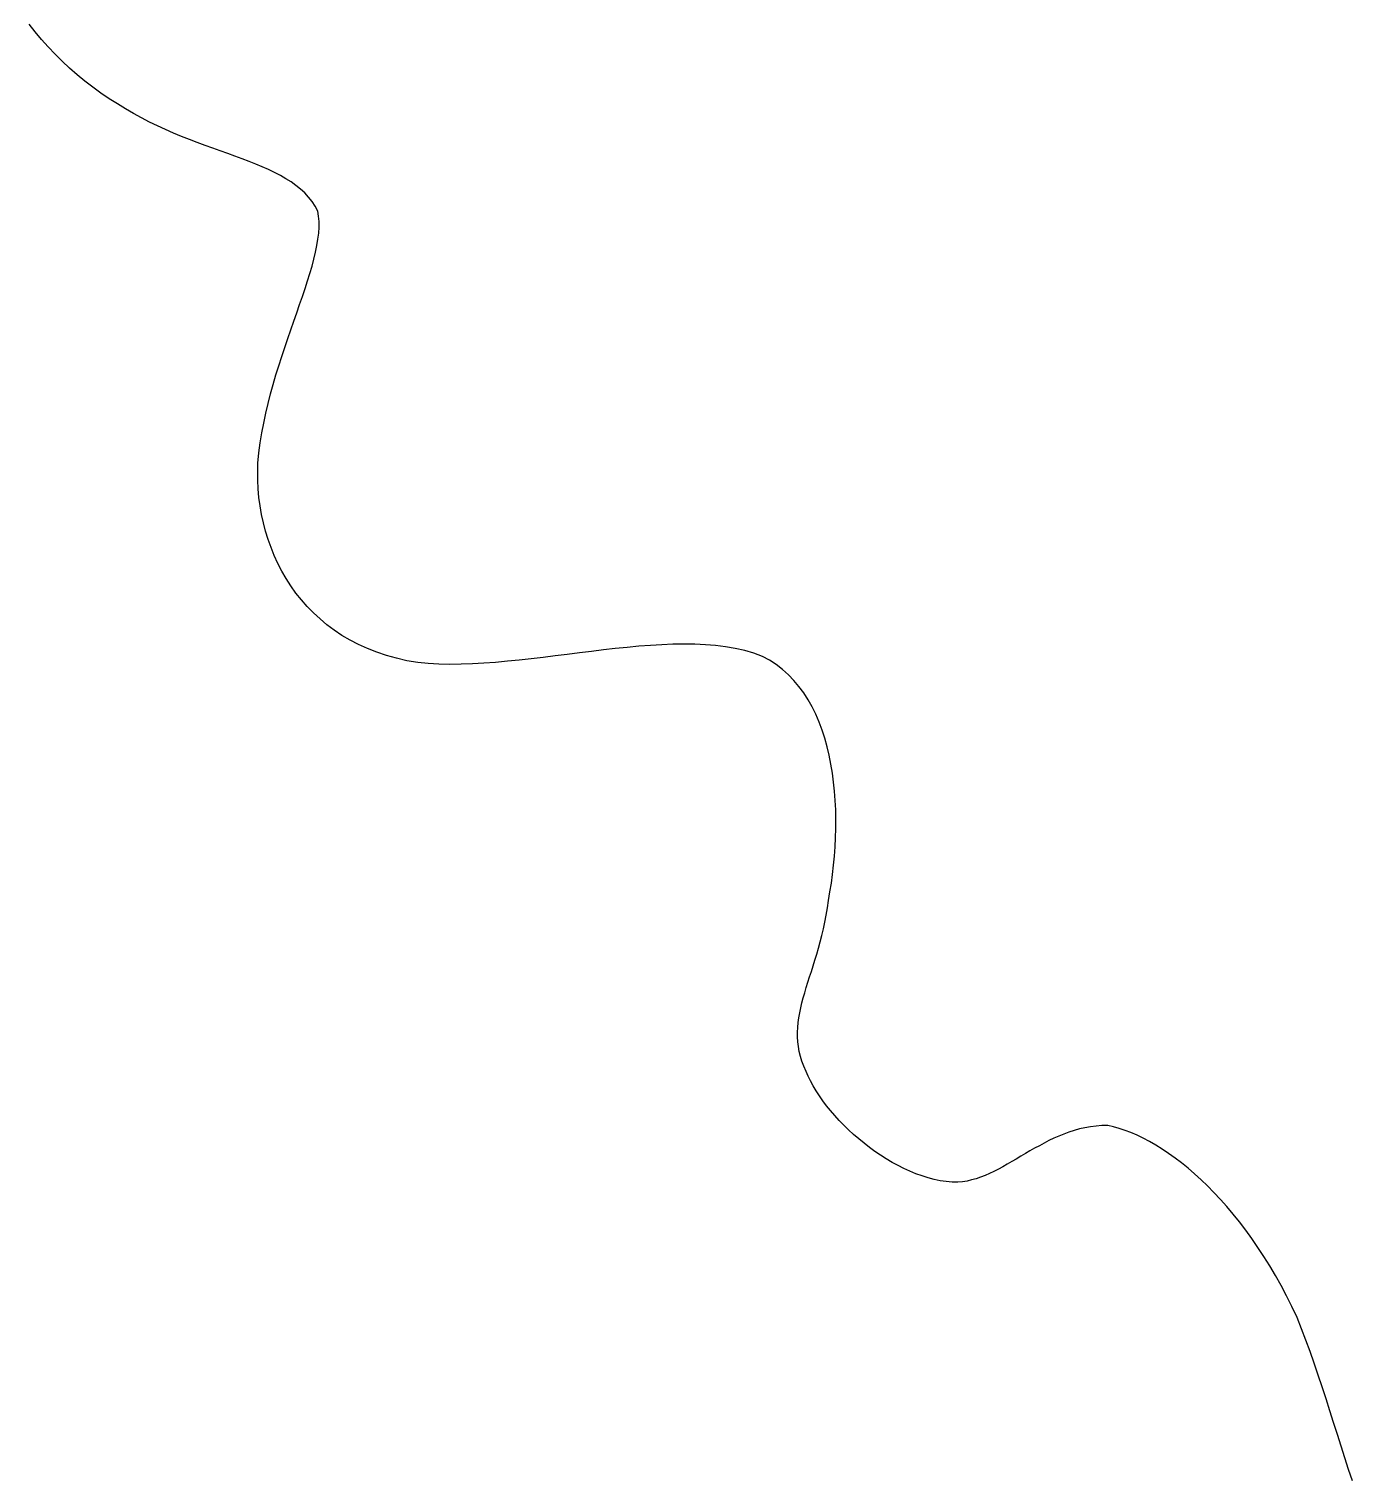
# Model space of a CAD drawing. Header units: metres. Extents: x 507606 to 508087, y 6966978 to 6967359.
# Drawn here: x 507866.644 to 507867.52, y 6967219.651 to 6967220.613 of the extents above; entities that cross this region are included whole.
import ezdxf

# ---------------------------------------------------------------- set-up
doc = ezdxf.new("R2010")
doc.units = ezdxf.units.M
doc.layers.add('mga2020VEG_TREE', color=252, linetype='Continuous')

# ---------------------------------------------------------------- blocks, each defined once
blk = doc.blocks.new('BAC V TREE')
for p, q in [((-14.7484, -5.4621), (-14.7746, -5.429)), ((-14.7211, -5.4945), (-14.7484, -5.4621)), ((-14.6928, -5.5262), (-14.7211, -5.4945)), ((-14.6634, -5.5571), (-14.6928, -5.5262)), ((-14.6331, -5.5873), (-14.6634, -5.5571)), ((-14.6018, -5.6165), (-14.6331, -5.5873)), ((-14.5696, -5.6447), (-14.6018, -5.6165)), ((-14.5366, -5.672), (-14.5696, -5.6447)), ((-14.5029, -5.6982), (-14.5366, -5.672)), ((-14.4683, -5.7232), (-14.5029, -5.6982)), ((-14.4331, -5.7471), (-14.4683, -5.7232)), ((-14.3972, -5.7697), (-14.4331, -5.7471)), ((-14.3636, -5.7907), (-14.3972, -5.7697)), ((-14.3297, -5.8105), (-14.3636, -5.7907)), ((-14.2956, -5.8292), (-14.3297, -5.8105)), ((-14.2614, -5.8467), (-14.2956, -5.8292)), ((-14.2271, -5.8632), (-14.2614, -5.8467)), ((-14.1929, -5.8788), (-14.2271, -5.8632)), ((-14.1587, -5.8936), (-14.1929, -5.8788)), ((-14.1246, -5.9076), (-14.1587, -5.8936)), ((-14.0908, -5.921), (-14.1246, -5.9076)), ((-14.0572, -5.9338), (-14.0908, -5.921)), ((-14.024, -5.9461), (-14.0572, -5.9338)), ((-13.9913, -5.958), (-14.024, -5.9461)), ((-13.959, -5.9696), (-13.9913, -5.958)), ((-13.9273, -5.981), (-13.959, -5.9696)), ((-13.8962, -5.9923), (-13.9273, -5.981)), ((-13.8659, -6.0035), (-13.8962, -5.9923)), ((-13.8363, -6.0148), (-13.8659, -6.0035)), ((-13.8075, -6.0262), (-13.8363, -6.0148)), ((-13.7797, -6.0378), (-13.8075, -6.0262)), ((-13.7529, -6.0497), (-13.7797, -6.0378)), ((-13.7271, -6.0621), (-13.7529, -6.0497)), ((-13.7025, -6.0749), (-13.7271, -6.0621)), ((-13.679, -6.0882), (-13.7025, -6.0749)), ((-13.6569, -6.1023), (-13.679, -6.0882)), ((-13.636, -6.117), (-13.6569, -6.1023)), ((-13.6166, -6.1326), (-13.636, -6.117)), ((-13.5986, -6.1492), (-13.6166, -6.1326)), ((-13.5822, -6.1667), (-13.5986, -6.1492)), ((-13.5674, -6.1854), (-13.5822, -6.1667)), ((-13.5543, -6.2052), (-13.5674, -6.1854)), ((-13.543, -6.2263), (-13.5543, -6.2052)), ((-13.5393, -6.2479), (-13.543, -6.2263)), ((-13.5375, -6.2708), (-13.5393, -6.2479)), ((-13.539, -6.3199), (-13.5375, -6.2948)), ((-13.5375, -6.2948), (-13.5375, -6.2708)), ((-13.5525, -6.4015), (-13.5466, -6.3733)), ((-13.5466, -6.3733), (-13.5421, -6.3461)), ((-13.5421, -6.3461), (-13.539, -6.3199)), ((-13.5675, -6.4609), (-13.5595, -6.4307)), ((-13.5595, -6.4307), (-13.5525, -6.4015)), ((-13.5865, -6.524), (-13.5766, -6.492)), ((-13.5766, -6.492), (-13.5675, -6.4609)), ((-13.6085, -6.5905), (-13.5972, -6.5568)), ((-13.5972, -6.5568), (-13.5865, -6.524)), ((-13.6204, -6.625), (-13.6085, -6.5905)), ((-13.6453, -6.6961), (-13.6327, -6.6602)), ((-13.6327, -6.6602), (-13.6204, -6.625)), ((-13.671, -6.77), (-13.6581, -6.7327)), ((-13.6581, -6.7327), (-13.6453, -6.6961)), ((-13.6967, -6.8465), (-13.6839, -6.808)), ((-13.6839, -6.808), (-13.671, -6.77)), ((-13.7092, -6.8856), (-13.6967, -6.8465)), ((-13.7332, -6.9654), (-13.7214, -6.9252)), ((-13.7214, -6.9252), (-13.7092, -6.8856)), ((-13.7444, -7.006), (-13.7332, -6.9654)), ((-13.7647, -7.0884), (-13.755, -7.047)), ((-13.755, -7.047), (-13.7444, -7.006)), ((-13.7736, -7.1303), (-13.7647, -7.0884)), ((-13.7883, -7.2149), (-13.7815, -7.1724)), ((-13.7815, -7.1724), (-13.7736, -7.1303)), ((-13.7938, -7.2576), (-13.7883, -7.2149)), ((-13.7992, -7.3372), (-13.7981, -7.3006)), ((-13.7981, -7.3006), (-13.7938, -7.2576)), ((-13.7989, -7.3739), (-13.7992, -7.3372)), ((-13.7971, -7.4106), (-13.7989, -7.3739)), ((-13.7938, -7.4472), (-13.7971, -7.4106)), ((-13.789, -7.4836), (-13.7938, -7.4472)), ((-13.7827, -7.5199), (-13.789, -7.4836)), ((-13.775, -7.5558), (-13.7827, -7.5199)), ((-13.7657, -7.5914), (-13.775, -7.5558)), ((-13.7549, -7.6266), (-13.7657, -7.5914)), ((-13.7426, -7.6613), (-13.7549, -7.6266)), ((-13.7287, -7.6954), (-13.7426, -7.6613)), ((-13.7133, -7.7289), (-13.7287, -7.6954)), ((-13.6964, -7.7617), (-13.7133, -7.7289)), ((-13.6778, -7.7937), (-13.6964, -7.7617)), ((-13.6578, -7.8249), (-13.6778, -7.7937)), ((-13.6361, -7.8552), (-13.6578, -7.8249)), ((-13.6129, -7.8844), (-13.6361, -7.8552)), ((-13.588, -7.9127), (-13.6129, -7.8844)), ((-13.5616, -7.9398), (-13.588, -7.9127)), ((-13.5336, -7.9657), (-13.5616, -7.9398)), ((-13.5039, -7.9903), (-13.5336, -7.9657)), ((-13.4727, -8.0136), (-13.5039, -7.9903)), ((-13.4398, -8.0355), (-13.4727, -8.0136)), ((-13.4052, -8.0559), (-13.4398, -8.0355)), ((-13.369, -8.0748), (-13.4052, -8.0559)), ((-13.3312, -8.0921), (-13.369, -8.0748)), ((-13.2917, -8.1077), (-13.3312, -8.0921)), ((-13.2505, -8.1215), (-13.2917, -8.1077)), ((-12.4272, -8.1102), (-12.4787, -8.1167)), ((-12.376, -8.1038), (-12.4272, -8.1102)), ((-12.3249, -8.0977), (-12.376, -8.1038)), ((-12.2741, -8.0919), (-12.3249, -8.0977)), ((-12.2238, -8.0867), (-12.2741, -8.0919)), ((-12.1739, -8.0821), (-12.2238, -8.0867)), ((-12.1246, -8.0783), (-12.1739, -8.0821)), ((-12.076, -8.0754), (-12.1246, -8.0783)), ((-12.0281, -8.0735), (-12.076, -8.0754)), ((-11.9811, -8.0728), (-12.0281, -8.0735)), ((-11.9351, -8.0734), (-11.9811, -8.0728)), ((-11.89, -8.0754), (-11.9351, -8.0734)), ((-11.8461, -8.079), (-11.89, -8.0754)), ((-11.8034, -8.0843), (-11.8461, -8.079)), ((-11.7621, -8.0915), (-11.8034, -8.0843)), ((-11.7221, -8.1006), (-11.7621, -8.0915)), ((-11.6836, -8.1118), (-11.7221, -8.1006)), ((-13.2077, -8.1335), (-13.2505, -8.1215)), ((-13.1631, -8.1437), (-13.2077, -8.1335)), ((-13.1169, -8.1518), (-13.1631, -8.1437)), ((-13.0722, -8.1558), (-13.1169, -8.1518)), ((-13.0263, -8.1582), (-13.0722, -8.1558)), ((-12.9796, -8.1591), (-13.0263, -8.1582)), ((-12.9319, -8.1587), (-12.9796, -8.1591)), ((-12.8835, -8.157), (-12.9319, -8.1587)), ((-12.8344, -8.1544), (-12.8835, -8.157)), ((-12.7846, -8.1507), (-12.8344, -8.1544)), ((-12.7344, -8.1463), (-12.7846, -8.1507)), ((-12.6837, -8.1412), (-12.7344, -8.1463)), ((-12.6327, -8.1356), (-12.6837, -8.1412)), ((-12.5815, -8.1295), (-12.6327, -8.1356)), ((-12.5301, -8.1232), (-12.5815, -8.1295)), ((-12.4787, -8.1167), (-12.5301, -8.1232)), ((-11.6467, -8.1252), (-11.6836, -8.1118)), ((-11.6164, -8.1417), (-11.6467, -8.1252)), ((-11.5878, -8.1603), (-11.6164, -8.1417)), ((-11.561, -8.1809), (-11.5878, -8.1603)), ((-11.5359, -8.2034), (-11.561, -8.1809)), ((-11.5125, -8.2276), (-11.5359, -8.2034)), ((-11.4907, -8.2536), (-11.5125, -8.2276)), ((-11.4705, -8.2811), (-11.4907, -8.2536)), ((-11.4519, -8.3101), (-11.4705, -8.2811)), ((-11.4348, -8.3406), (-11.4519, -8.3101)), ((-11.4191, -8.3723), (-11.4348, -8.3406)), ((-11.4049, -8.4052), (-11.4191, -8.3723)), ((-11.3921, -8.4393), (-11.4049, -8.4052)), ((-11.3807, -8.4743), (-11.3921, -8.4393)), ((-11.3706, -8.5103), (-11.3807, -8.4743)), ((-11.3618, -8.547), (-11.3706, -8.5103)), ((-11.3542, -8.5845), (-11.3618, -8.547)), ((-11.3479, -8.6226), (-11.3542, -8.5845)), ((-11.3427, -8.6613), (-11.3479, -8.6226)), ((-11.3387, -8.7003), (-11.3427, -8.6613)), ((-11.3357, -8.7397), (-11.3387, -8.7003)), ((-11.3339, -8.7793), (-11.3357, -8.7397)), ((-11.333, -8.819), (-11.3339, -8.7793)), ((-11.3331, -8.8588), (-11.333, -8.819)), ((-11.3362, -8.938), (-11.3342, -8.8985)), ((-11.3342, -8.8985), (-11.3331, -8.8588)), ((-11.339, -8.9773), (-11.3362, -8.938)), ((-11.3472, -9.0547), (-11.3427, -9.0162)), ((-11.3427, -9.0162), (-11.339, -8.9773)), ((-11.3584, -9.1299), (-11.3525, -9.0926)), ((-11.3525, -9.0926), (-11.3472, -9.0547)), ((-11.365, -9.1664), (-11.3584, -9.1299)), ((-11.3746, -9.2286), (-11.3695, -9.198)), ((-11.3695, -9.198), (-11.365, -9.1664)), ((-11.3866, -9.2872), (-11.3803, -9.2584)), ((-11.3803, -9.2584), (-11.3746, -9.2286)), ((-11.4075, -9.369), (-11.4002, -9.3425)), ((-11.4002, -9.3425), (-11.3932, -9.3152)), ((-11.3932, -9.3152), (-11.3866, -9.2872)), ((-11.4226, -9.42), (-11.415, -9.3948)), ((-11.415, -9.3948), (-11.4075, -9.369)), ((-11.4453, -9.492), (-11.4378, -9.4686)), ((-11.4378, -9.4686), (-11.4302, -9.4446)), ((-11.4302, -9.4446), (-11.4226, -9.42)), ((-11.4596, -9.5376), (-11.4526, -9.515)), ((-11.4526, -9.515), (-11.4453, -9.492)), ((-11.4782, -9.603), (-11.4725, -9.5815)), ((-11.4725, -9.5815), (-11.4663, -9.5597)), ((-11.4663, -9.5597), (-11.4596, -9.5376)), ((-11.4914, -9.666), (-11.4877, -9.6452)), ((-11.4877, -9.6452), (-11.4833, -9.6242)), ((-11.4833, -9.6242), (-11.4782, -9.603)), ((-11.4971, -9.7277), (-11.4962, -9.7072)), ((-11.4962, -9.7072), (-11.4942, -9.6867)), ((-11.4942, -9.6867), (-11.4914, -9.666)), ((-11.497, -9.7482), (-11.4971, -9.7277)), ((-11.4958, -9.7687), (-11.497, -9.7482)), ((-11.4933, -9.7893), (-11.4958, -9.7687)), ((-11.4895, -9.81), (-11.4933, -9.7893)), ((-11.4844, -9.8309), (-11.4895, -9.81)), ((-11.4778, -9.8519), (-11.4844, -9.8309)), ((-11.4696, -9.8732), (-11.4778, -9.8519)), ((-11.4598, -9.8948), (-11.4696, -9.8732)), ((-11.4511, -9.9151), (-11.4598, -9.8948)), ((-11.4411, -9.9358), (-11.4511, -9.9151)), ((-11.4297, -9.9567), (-11.4411, -9.9358)), ((-11.4171, -9.9778), (-11.4297, -9.9567)), ((-11.4034, -9.9989), (-11.4171, -9.9778)), ((-11.3885, -10.02), (-11.4034, -9.9989)), ((-11.3726, -10.0412), (-11.3885, -10.02)), ((-11.3557, -10.0622), (-11.3726, -10.0412)), ((-11.3378, -10.083), (-11.3557, -10.0622)), ((-11.319, -10.1036), (-11.3378, -10.083)), ((-11.2993, -10.124), (-11.319, -10.1036)), ((-11.2789, -10.1439), (-11.2993, -10.124)), ((-11.2577, -10.1634), (-11.2789, -10.1439)), ((-10.3167, -10.1466), (-10.339, -10.1539)), ((-10.2941, -10.1403), (-10.3167, -10.1466)), ((-10.271, -10.135), (-10.2941, -10.1403)), ((-10.2474, -10.1308), (-10.271, -10.135)), ((-10.2233, -10.1278), (-10.2474, -10.1308)), ((-10.1988, -10.126), (-10.2233, -10.1278)), ((-10.1737, -10.1257), (-10.1988, -10.126)), ((-10.1497, -10.1312), (-10.1737, -10.1257)), ((-10.1251, -10.1381), (-10.1497, -10.1312)), ((-10.1, -10.1464), (-10.1251, -10.1381)), ((-10.0745, -10.1562), (-10.1, -10.1464)), ((-11.2358, -10.1825), (-11.2577, -10.1634)), ((-11.2133, -10.2009), (-11.2358, -10.1825)), ((-11.1903, -10.2188), (-11.2133, -10.2009)), ((-10.4654, -10.2117), (-10.4855, -10.2228)), ((-10.4451, -10.2008), (-10.4654, -10.2117)), ((-10.4245, -10.1903), (-10.4451, -10.2008)), ((-10.4036, -10.1802), (-10.4245, -10.1903)), ((-10.3824, -10.1708), (-10.4036, -10.1802)), ((-10.3609, -10.1619), (-10.3824, -10.1708)), ((-10.339, -10.1539), (-10.3609, -10.1619)), ((-10.0486, -10.1674), (-10.0745, -10.1562)), ((-10.0223, -10.18), (-10.0486, -10.1674)), ((-9.9957, -10.194), (-10.0223, -10.18)), ((-9.9688, -10.2095), (-9.9957, -10.194)), ((-9.9416, -10.2264), (-9.9688, -10.2095)), ((-11.1667, -10.236), (-11.1903, -10.2188)), ((-11.1426, -10.2524), (-11.1667, -10.236)), ((-11.1182, -10.268), (-11.1426, -10.2524)), ((-11.0934, -10.2827), (-11.1182, -10.268)), ((-10.5638, -10.2685), (-10.583, -10.2797)), ((-10.5444, -10.2571), (-10.5638, -10.2685)), ((-10.525, -10.2456), (-10.5444, -10.2571)), ((-10.5053, -10.2342), (-10.525, -10.2456)), ((-10.4855, -10.2228), (-10.5053, -10.2342)), ((-9.9142, -10.2446), (-9.9416, -10.2264)), ((-9.8867, -10.2643), (-9.9142, -10.2446)), ((-9.8591, -10.2853), (-9.8867, -10.2643)), ((-11.0682, -10.2965), (-11.0934, -10.2827)), ((-11.0429, -10.3092), (-11.0682, -10.2965)), ((-11.0173, -10.3209), (-11.0429, -10.3092)), ((-10.9916, -10.3314), (-11.0173, -10.3209)), ((-10.9658, -10.3408), (-10.9916, -10.3314)), ((-10.697, -10.3384), (-10.716, -10.3458)), ((-10.678, -10.3301), (-10.697, -10.3384)), ((-10.6591, -10.3211), (-10.678, -10.3301)), ((-10.6401, -10.3114), (-10.6591, -10.3211)), ((-10.6211, -10.3013), (-10.6401, -10.3114)), ((-10.6021, -10.2907), (-10.6211, -10.3013)), ((-10.583, -10.2797), (-10.6021, -10.2907)), ((-9.8313, -10.3078), (-9.8591, -10.2853)), ((-9.8036, -10.3316), (-9.8313, -10.3078)), ((-9.7758, -10.3568), (-9.8036, -10.3316)), ((-10.94, -10.3489), (-10.9658, -10.3408)), ((-10.9142, -10.3556), (-10.94, -10.3489)), ((-10.8885, -10.3609), (-10.9142, -10.3556)), ((-10.8629, -10.3648), (-10.8885, -10.3609)), ((-10.8376, -10.3671), (-10.8629, -10.3648)), ((-10.8124, -10.3679), (-10.8376, -10.3671)), ((-10.7929, -10.3658), (-10.8124, -10.3679)), ((-10.7735, -10.3625), (-10.7929, -10.3658)), ((-10.7542, -10.358), (-10.7735, -10.3625)), ((-10.735, -10.3524), (-10.7542, -10.358)), ((-10.716, -10.3458), (-10.735, -10.3524)), ((-9.7481, -10.3834), (-9.7758, -10.3568)), ((-9.7205, -10.4114), (-9.7481, -10.3834)), ((-9.693, -10.4407), (-9.7205, -10.4114)), ((-9.6656, -10.4714), (-9.693, -10.4407)), ((-9.6385, -10.5034), (-9.6656, -10.4714)), ((-9.6117, -10.5369), (-9.6385, -10.5034)), ((-9.5851, -10.5716), (-9.6117, -10.5369)), ((-9.5589, -10.6077), (-9.5851, -10.5716)), ((-9.533, -10.6452), (-9.5589, -10.6077)), ((-9.5076, -10.684), (-9.533, -10.6452)), ((-9.4827, -10.7241), (-9.5076, -10.684)), ((-9.4582, -10.7655), (-9.4827, -10.7241)), ((-9.4343, -10.8083), (-9.4582, -10.7655)), ((-9.411, -10.8524), (-9.4343, -10.8083)), ((-9.3883, -10.8978), (-9.411, -10.8524)), ((-9.3662, -10.9446), (-9.3883, -10.8978)), ((-9.3473, -10.9923), (-9.3662, -10.9446)), ((-9.3288, -11.0408), (-9.3473, -10.9923)), ((-9.3108, -11.09), (-9.3288, -11.0408)), ((-9.2933, -11.1397), (-9.3108, -11.09)), ((-9.2761, -11.1899), (-9.2933, -11.1397)), ((-9.2592, -11.2404), (-9.2761, -11.1899)), ((-9.2426, -11.2911), (-9.2592, -11.2404)), ((-9.2263, -11.3418), (-9.2426, -11.2911)), ((-9.2101, -11.3926), (-9.2263, -11.3418)), ((-9.194, -11.4431), (-9.2101, -11.3926)), ((-9.178, -11.4934), (-9.194, -11.4431)), ((-9.1621, -11.5433), (-9.178, -11.4934)), ((-9.1461, -11.5927), (-9.1621, -11.5433)), ((-9.13, -11.6414), (-9.1461, -11.5927))]:
    blk.add_line(p, q)
blk = doc.blocks.new('XE_SURVEY')
at = {"layer": 'mga2020VEG_TREE', "xscale": 0.1554417355589352, "yscale": 0.1554417355589352, "zscale": 0.1554417355589352, "rotation": 0.001583333339407246}
blk.add_blockref('BAC V TREE', (507868.94069, 6967221.46021, 5.09613), dxfattribs=at)

msp = doc.modelspace()

# ---------------------------------------------------------------- block references
msp.add_blockref('XE_SURVEY', (0, 0))

doc.saveas('drawing.dxf')
